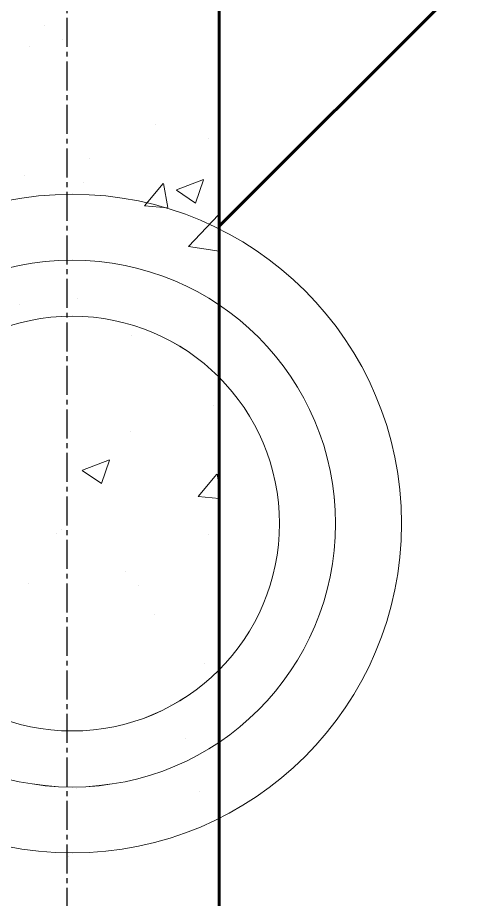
# Model space of a CAD drawing. Header units: millimetres. Extents: x 470010 to 1231400, y -134005 to 421770.
# Drawn here: x 672841 to 673148, y -4800 to -4221 of the extents above; entities that cross this region are included whole.
import ezdxf
from ezdxf.enums import TextEntityAlignment as Align

# ---------------------------------------------------------------- set-up
doc = ezdxf.new("R2010")
doc.units = ezdxf.units.MM
doc.linetypes.add('CENTER2', pattern=[28.575, 19.05, -3.175, 3.175, -3.175])
doc.layers.get('Defpoints').update_dxf_attribs({"color": 140})
for name, color, linetype, lineweight in [('0) шп потолок', 3, 'Continuous', 60), ('АР_Стены ПЕНОблок', 52, 'Continuous', 20), ('АР_Штриховка', 8, 'Continuous', 0)]:
    doc.layers.add(name, color=color, linetype=linetype, lineweight=lineweight)
doc.layers.add('АР_Делит', color=120, linetype='Continuous', lineweight=0, plot=False)
doc.layers.add('РД_Оси_100', color=7, linetype='Continuous', lineweight=0, true_color=0x525252)
doc.styles.add('style1', font='ARIALN.TTF')

# ---------------------------------------------------------------- blocks, each defined once
blk = doc.blocks.new('СОШ_2200_АР_ОСИ_М100_28.05.24')
at = {"layer": 'РД_Оси_100', "color": 251, "linetype": 'CENTER2', "true_color": 0x636466}
blk.add_line((0, -6155), (0, 139938.679), dxfattribs=at)
blk = doc.blocks.new('A$C9108343f')
at = {"layer": '0) шп потолок'}
blk.add_lwpolyline([(7254.96, 95505), (7254.96, 97555), (13204.96, 97555)], dxfattribs=at)
at = {"layer": 'АР_Делит', "color": 18, "true_color": 0x000000}
for radius in [216.34, 173.04, 136.21]:
    blk.add_circle((7158.34, 95813.08), radius, dxfattribs=at)
at = {"layer": 'АР_Стены ПЕНОблок', "color": 18, "linetype": 'Continuous', "lineweight": 20, "true_color": 0x000000}
blk.add_line((7254.96, 21355), (7254.96, 97555), dxfattribs=at)
at = {"layer": 'АР_Штриховка', "color": 18, "linetype": 'Continuous', "lineweight": 0, "true_color": 0x000000}
for p, q in [((7140.37, 96140.43), (7140.37, 96140.43)), ((7152.09, 96130.88), (7152.09, 96130.88)), ((7130.17, 96126.24), (7130.17, 96126.24)), ((7212.95, 96075.11), (7212.95, 96075.11)), ((7248.06, 96065.75), (7248.06, 96065.75)), ((7169.75, 96052.91), (7169.75, 96052.91)), ((7127.08, 96041.69), (7127.08, 96041.69)), ((7166.02, 96037.36), (7166.02, 96037.36)), ((7205.81, 96021.91), (7218.05, 96036.51)), ((7221.29, 96020.64), (7218.36, 96036.56)), ((7226.89, 96032.33), (7244.68, 96039.16)), ((7239.47, 96023.64), (7244.62, 96038.99)), ((7226.82, 96032.17), (7239.45, 96023.64)), ((7205.81, 96021.91), (7220.99, 96020.58)), ((7234.76, 95995.2), (7254.55, 96015.81)), ((7254.96, 96013.01), (7254.63, 96015.82)), ((7234.82, 95995.06), (7254.96, 95991.94)), ((7254.4, 95975.02), (7254.4, 95975.02)), ((7161.82, 95960.8), (7161.82, 95960.8)), ((7123.99, 95957.13), (7123.99, 95957.13)), ((7197.52, 95936.64), (7197.52, 95936.64)), ((7251.31, 95890.46), (7251.31, 95890.46)), ((7196.52, 95873.67), (7196.52, 95873.67)), ((7165.09, 95848.14), (7182.87, 95854.97)), ((7177.67, 95839.45), (7182.82, 95854.8)), ((7165.01, 95847.98), (7177.65, 95839.46)), ((7241.05, 95830.86), (7253.3, 95845.45)), ((7254.96, 95838.14), (7253.6, 95845.5)), ((7241.05, 95830.85), (7254.96, 95829.64)), ((7151.34, 95809.25), (7151.34, 95809.25)), ((7148.06, 95806.84), (7148.06, 95806.84)), ((7248.23, 95805.91), (7248.23, 95805.91)), ((7193.29, 95781.86), (7193.29, 95781.86)), ((7129.7, 95773.49), (7129.7, 95773.49)), ((7201.62, 95772.73), (7201.62, 95772.73)), ((7212.2, 95753.48), (7212.2, 95753.48)), ((7245.14, 95721.35), (7245.14, 95721.35)), ((7222.66, 95694.34), (7222.66, 95694.34)), ((7126.47, 95681.68), (7126.47, 95681.68)), ((7233.12, 95672), (7233.12, 95672)), ((7161.08, 95639.16), (7161.08, 95639.16)), ((7242.05, 95636.8), (7242.05, 95636.8)), ((7155.85, 95594.16), (7155.85, 95594.16))]:
    blk.add_line(p, q, dxfattribs=at)
at = {"layer": 'РД_Оси_100'}
blk.add_blockref('СОШ_2200_АР_ОСИ_М100_28.05.24', (7154.96, 6755), dxfattribs=at)
at = {"layer": 'Defpoints', "color": 18, "true_color": 0x000000, "style": 'style1'}
for p in [(143949.34, 316089.12), (143974.98, 281639.5), (143890.4, 273244.71), (143839.99, 264276.81), (143967.75, 254892.38), (12251.96, 104178.14), (12382.58, 96023.14)]:
    blk.add_attdef('АР-ПОМЕЩЕНИЕ:НАИМЕНОВАНИЕ', text='', height=100, dxfattribs=at).set_placement(p, align=Align.MIDDLE)
at = {"layer": 'Defpoints', "color": 18, "true_color": 0x000000, "style": 'style1', "flags": 8}
for p in [(143951.3, 279099.09), (143848.34, 269251.11), (143875.33, 260094.25), (144049.74, 250824.7), (163419.28, 238153.36), (155897.46, 237965.97), (183037.2, 237965.97), (143342.94, 237876.19)]:
    blk.add_attdef('АР-ПОМЕЩЕНИЕ:НАИМЕНОВАНИЕ', text='', height=100, dxfattribs=at).set_placement(p, align=Align.MIDDLE)

msp = doc.modelspace()

# ---------------------------------------------------------------- hatches: boundary and pattern name
at = {"layer": '0) шп потолок'}
h = msp.add_hatch(dxfattribs=at)
h.set_pattern_fill('ANSI31', color=3, scale=333)
h.paths.add_polyline_path([(692573.57, -5368.49), (692340.917, -5368.49), (692340.917, -4949.182), (692340.917, -4948.816), (692557.589, -4948.816), (692557.589, -3260.628), (692340.917, -3260.628), (692340.917, -2811.242), (691447.991, -2811.242), (691423.57, -2835.663), (691423.57, -3061.242), (690923.57, -3061.242), (690923.57, -2811.242), (685723.57, -2811.242), (685723.57, -3061.242), (685223.57, -3061.242), (685223.57, -2811.242), (679436.899, -2811.242), (679423.57, -2824.571), (679423.57, -3061.242), (678923.57, -3061.242), (678923.57, -2811.242), (674843.57, -2811.242), (674843.57, -3131.242), (672973.57, -3131.242), (672973.57, -4861.242), (673273.57, -4861.242), (673273.57, -4948.816), (678973.57, -4948.816), (678973.57, -4911.242), (679373.57, -4911.242), (685273.57, -4937.019), (685273.57, -4911.242), (685673.57, -4911.242), (687973.686, -4948.816), (687973.686, -5011.242), (687973.944, -5011.242), (687973.944, -8731.242), (690973.57, -8731.242), (690973.57, -6211.242), (692573.57, -6211.242)])

# ---------------------------------------------------------------- linework, layer by layer
msp.add_lwpolyline([(672973.57, -4861.242), (672973.57, -2811.242), (678923.57, -2811.242)], dxfattribs=at)
at = {"layer": 'АР_Делит', "color": 18, "true_color": 0x000000}
for radius in [216.336, 173.036, 136.212]:
    msp.add_circle((672876.957, -4553.162), radius, dxfattribs=at)
at = {"layer": 'АР_Стены ПЕНОблок', "color": 18, "linetype": 'Continuous', "lineweight": 20, "true_color": 0x000000}
msp.add_line((672973.57, -79011.242), (672973.57, -2811.242), dxfattribs=at)
at = {"layer": 'АР_Штриховка', "color": 18, "linetype": 'Continuous', "lineweight": 0, "true_color": 0x000000}
for p, q in [((672924.421, -4344.329), (672936.666, -4329.735)), ((672939.907, -4345.605), (672936.97, -4329.684)), ((672945.505, -4333.909), (672963.289, -4327.083)), ((672958.08, -4342.604), (672963.23, -4327.255)), ((672945.429, -4334.076), (672958.063, -4342.598)), ((672924.421, -4344.333), (672939.603, -4345.661)), ((672953.374, -4371.047), (672973.157, -4350.428)), ((672973.57, -4353.233), (672973.242, -4350.418)), ((672953.437, -4371.18), (672973.57, -4374.303)), ((672883.702, -4518.098), (672901.487, -4511.271)), ((672896.278, -4526.792), (672901.428, -4511.443)), ((672883.627, -4518.264), (672896.261, -4526.786)), ((672959.665, -4535.385), (672971.91, -4520.792)), ((672973.57, -4528.098), (672972.213, -4520.741)), ((672959.664, -4535.39), (672973.57, -4536.607))]:
    msp.add_line(p, q, dxfattribs=at)

# ---------------------------------------------------------------- block references
msp.add_blockref('A$C9108343f', (665718.612, -100366.242))
at = {"layer": 'РД_Оси_100'}
msp.add_blockref('СОШ_2200_АР_ОСИ_М100_28.05.24', (672873.57, -93611.242), dxfattribs=at)

doc.saveas('drawing.dxf')
